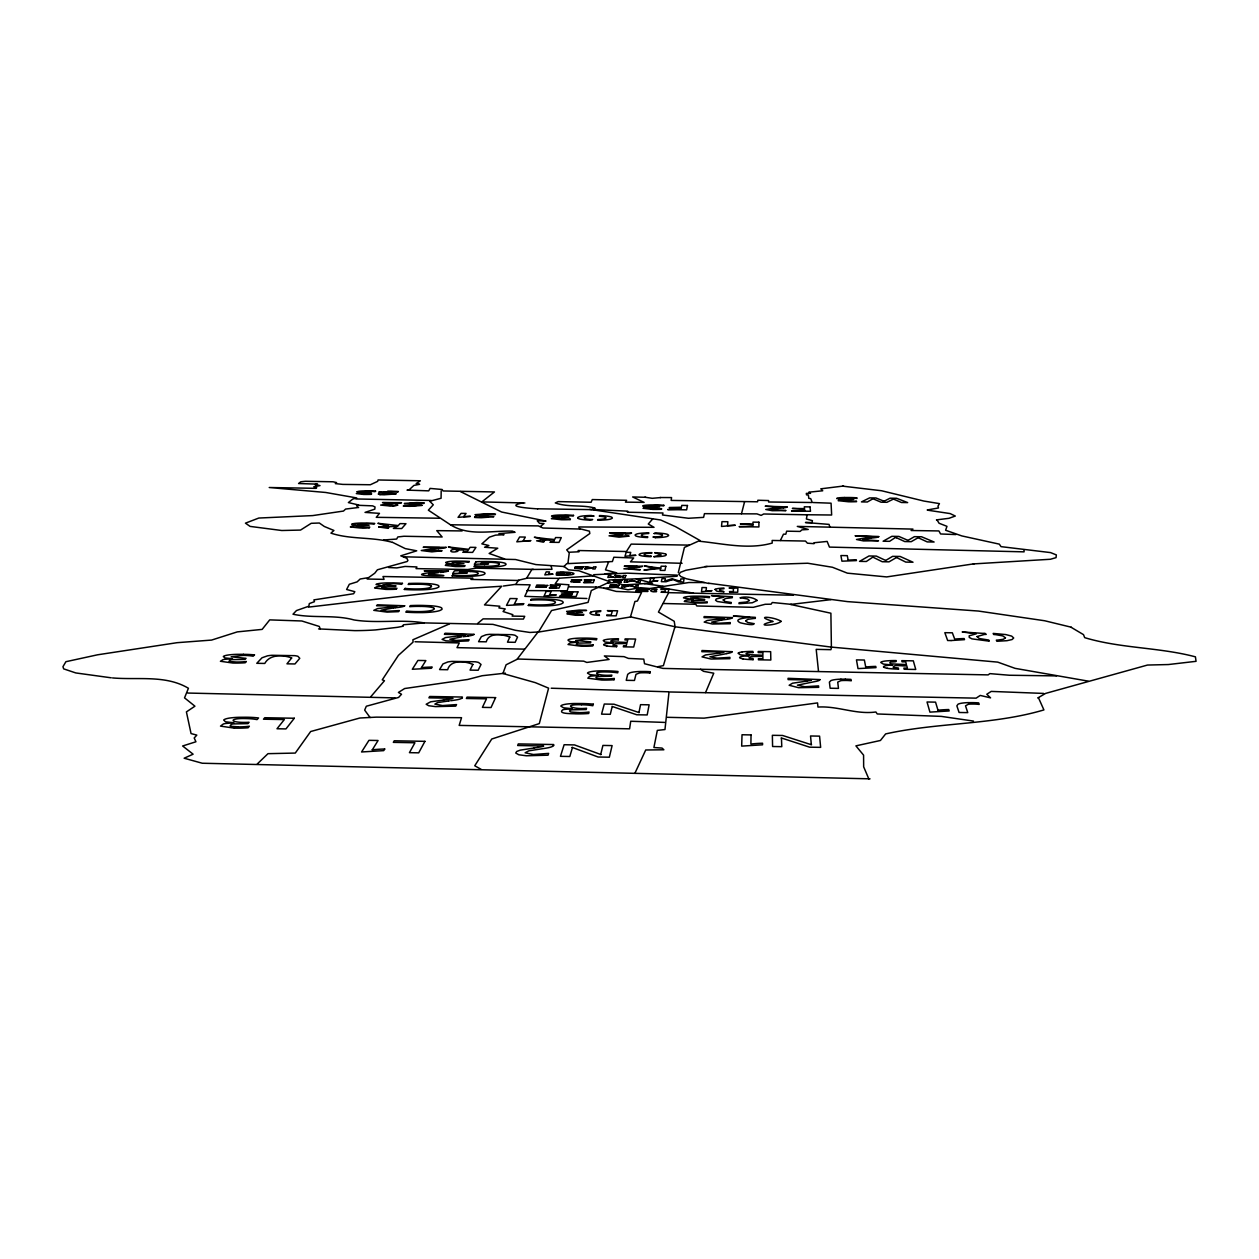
<?xml version="1.0" encoding="UTF-8"?>
<svg xmlns="http://www.w3.org/2000/svg" width="1259" height="1259" viewBox="0 0 1259 1259"><rect width="100%" height="100%" fill="white"/><g stroke="black" fill="none" stroke-linecap="round" stroke-linejoin="round"><path stroke-width="1.5" d="M441.185 490.868L441.075 498.265L429.681 501.239L433.285 504.796L428.359 510.178L450.706 524.956M732.03 651.674L701.987 650.525L701.845 651.69L723.484 652.052M732.25 617.602L704.127 616.58L704.017 617.602L724.255 617.933M709.462 596.687L709.352 597.679A14.998 2.329 0.8 0 0 700.004 597.002L690.483 597.978L704.694 599.347L704.599 600.197L693.331 600.354A5.461 0.85 0.8 0 0 692.009 600.606C690.325 602.652 697.659 601.912 699.013 602.195A12.936 2.014 0.8 0 0 707.243 601.818L707.196 602.809A21.277 3.305 0.8 0 1 696.715 602.998L684.298 601.472L685.573 600.37A9.238 1.432 0.8 0 1 687.146 600.071L693.127 599.646L683.48 597.883A14.227 2.203 0.8 0 1 683.574 597.679L683.668 597.569A11.315 1.747 0.8 0 1 686.958 596.656L687.477 596.593A14.919 2.313 0.8 0 1 693.788 596.184L699.422 596.168A20.506 3.179 0.8 0 1 709.572 596.656M567.935 563.34L569.241 552.969L566.723 549.853L589.81 533.548L589.432 531.188L581.202 529.079L542.959 528.009L538.38 525.9L450.502 524.783C468.867 536.539 491.939 530.48 512.397 531.125L515.088 532.305L498.91 533.611L504.056 534.697L495.542 535.122L489.405 537.152L481.867 543.857L488.87 545.509L484.573 547.256L497.761 548.232L489.153 553.472L504.623 558.917M604.021 644.671L604.005 644.781A9.285 1.574 0.5 0 0 606.744 645.914M656.883 589.716L656.962 589.165A10.576 1.605 0.7 0 0 654.161 589.385A10.355 1.574 0.7 0 0 650.683 590.44A15.958 2.439 0.7 0 0 650.667 590.801L651.627 591.4A7.837 1.196 0.6 0 0 653.846 591.84L656.616 591.525A5.776 0.881 0.7 0 1 654.759 591.069L654.428 590.801M635.543 586.946L635.984 585.278L638.297 585.325L637.715 587.575L630.46 585.844M637.872 581.973L638.297 580.368L640.595 580.415L640.013 582.618L632.836 580.918M649.833 673.077L650.116 671.708M649.298 589.165L636.078 588.708L645.505 589.306L635.889 590.912M678.302 572.593L684.408 547.429L699.941 540.457L675.705 526.766L660.707 519.998L589.668 509.344M616.595 646.717L616.879 645.584L614.109 645.316A4.721 0.803 0.5 0 1 612.834 644.986L615.415 643.648L626.809 643.554L626.242 645.804L623.567 645.757L623.315 646.843L633.702 647.016L635.622 639.053L625.156 638.88L624.92 639.918L627.737 639.965L627.092 642.483L613.133 641.854A5.728 0.96 0.5 0 1 611.905 641.539L611.402 641.13M618.279 639.855L618.531 638.769A18.397 3.116 0.5 0 0 607.656 639.273L606.649 639.446A11.772 1.983 0.5 0 0 603.234 640.548L604.965 642.027L613.306 642.924A12.008 2.046 0.5 0 0 603.612 644.671M654.743 552.701L661.18 554.889L653.767 556.73A13.062 1.841 0.6 0 0 665.476 555.597L666.09 555.077A22.442 3.163 0.6 0 0 666.2 554.731L665.948 554.322M651.076 556.132L650.934 556.683A12.873 1.81 0.6 0 1 639.336 555.046M663.792 505.3L663.635 505.945A12.118 1.511 0.6 0 0 656.112 505.488L648.354 506.071L659.732 507.031L648.794 508.211L654.916 508.872A10.45 1.306 0.6 0 0 661.604 508.636L661.494 509.281A17.185 2.156 0.6 0 1 653.012 509.391M741.504 513.735L744.573 501.774M653.185 536.995L655.357 537.656M654.082 533.548L655.797 532.935A15.265 2.046 0.6 0 1 664.516 533.674A16.21 2.172 0.6 0 1 667.915 534.587L668.608 535.311A27.871 3.746 0.6 0 1 668.466 535.72L667.223 536.428A15.738 2.125 0.6 0 1 655.372 537.672M831.491 647.472L830.909 649.675L816.194 649.361L818.507 671.362M613.999 679.718L614.345 678.412A15.014 2.707 0.5 0 1 604.619 678.963L597.883 678.475A5.744 1.039 0.5 0 1 596.593 678.16L595.916 677.421L596.829 676.791A6.342 1.149 0.5 0 1 598.418 676.461L611.559 676.225L611.874 675.092C598.23 676.398 588.142 671.456 606.948 671.944A17.406 3.132 0.5 0 1 617.681 672.841L618.012 671.488A23.795 4.281 0.5 0 0 606.46 670.874L599.898 670.858A17.311 3.1 0.5 0 0 592.454 671.409L591.887 671.503A13.125 2.361 0.5 0 0 587.827 672.731A16.509 2.959 0.5 0 0 587.528 673.172L590.156 674.667L598.355 675.485L591.289 676.083A10.733 1.936 0.5 0 0 589.401 676.492L587.843 678.192L601.739 680.033A24.692 4.454 0.5 0 0 614.062 679.75M642.373 566.22L624.228 566.204L637.196 566.408M593.257 704.222L592.832 705.732A18.46 3.525 0.4 0 0 581.501 704.741M630.523 616.737L634.929 601.487L637.416 601.047L641.571 592.485L616.249 591.431L603.769 588.173L615.981 587.323L627.958 589.794L640.469 587.717L649.88 588.504L688.878 582.524L704.426 582.539M626.809 581.627L627.218 580.194L624.81 580.163L624.149 582.366L631.829 581.013M624.354 586.568L624.779 585.105L622.339 585.057L621.663 587.323L629.437 585.939M674.887 627.013L663.399 665.633L657.812 666.719M619.412 585.199L609.938 585.183L616.705 585.293M569.918 573.742L563.749 572.53A7.995 1.18 0.4 0 0 560.05 572.577L563.985 573.364L556.226 573.663L556.871 572.247A15.25 2.25 0.4 0 1 564.63 572.121A10.151 1.495 0.4 0 1 573.931 573.6A11.174 1.637 0.4 0 1 561.939 575.253A15.438 2.266 0.4 0 1 556.226 574.97L556.478 574.45A10.355 1.527 0.4 0 0 561.986 574.749A7.68 1.133 0.4 0 0 569.997 573.742M631.404 532.966L609.576 532.919L625.172 533.155M593.052 644.828L592.69 645.977A23.229 3.934 0.4 0 1 581.154 646.229L568.045 644.514L569.65 643.113A10.088 1.715 0.4 0 1 571.46 642.751C587.119 641.13 570.311 643.617 568.014 640.17A15.533 2.612 0.4 0 1 568.187 639.918L568.313 639.792A12.354 2.077 0.4 0 1 572.153 638.691L572.735 638.612A16.273 2.754 0.4 0 1 579.738 638.124L585.907 638.108A22.379 3.793 0.4 0 1 596.892 638.659L596.388 639.887A16.367 2.77 0.4 0 0 586.332 639.1L575.646 640.438L590.849 641.885L590.518 642.893L578.149 643.097A5.965 1.007 0.4 0 0 576.638 643.38L576.37 644.577A5.398 0.913 0.4 0 0 577.582 644.876L583.877 645.285A14.132 2.392 0.4 0 0 593.005 644.813M553.409 745.438L553.708 744.541L518.283 743.912L517.654 745.517L543.133 745.973M586.426 610.473L572.231 611.37L582.398 612.504L572.2 613.888L577.676 614.66A9.521 1.527 0.4 0 0 583.814 614.361L583.594 615.1A15.832 2.534 0.4 0 1 575.316 615.242L566.959 613.904A10.591 1.7 0.4 0 1 567.164 613.668L567.809 613.369A6.877 1.102 0.4 0 1 569.823 612.976L573.805 612.724A7.916 1.259 0.4 0 1 566.613 611.402M608.648 561.782L605.485 569.871L616.737 572.876L604.855 573.836M705.544 692.592L713.759 673.203L703.529 671.33L700.586 669.284L662.895 668.403L644.529 663.729L643.758 659.134L628.43 658.41L624.008 656.647L604.351 655.939L609.088 659.48L586.82 662.439L583.672 661.148L517.717 659.008L506.102 664.783L502.923 673.518L535.343 682.646L548.594 688.154L539.308 723.595L491.75 739.017L474.753 765.771L481.206 769.375M547.807 585.404L536.413 585.388L544.533 585.514M635.103 772.853L645.725 749.986L663.855 749.782L662.061 748.082L653.909 747.516L657.324 730.393L664.972 729.543L669.017 691.962L976.134 698.147L980.257 695.424L990.565 697.864L986.788 694.244L991.226 691.411L1043.617 693.426M573.49 515.387L573.16 516.064A12.464 1.605 0.4 0 0 565.527 515.592L557.391 516.206L568.879 517.213L557.312 518.456L563.481 519.164A10.749 1.385 0.4 0 0 570.421 518.913L570.154 519.589M528.339 605.469L528.859 604.367A19.263 3.006 0.3 0 0 540.127 604.949L541.779 604.934A14.888 2.329 0.3 0 0 554.149 603.502L555.188 602.856A25.086 3.919 0.3 0 0 555.424 602.432L555.14 601.771A14.006 2.188 0.3 0 0 545.588 599.976L541.685 599.866A19.735 3.085 0.3 0 0 530.842 600.134M530.889 600.15L531.377 599.142A28.076 4.406 0.3 0 1 543.699 598.985L551.174 599.253A18.712 2.927 0.3 0 1 558.445 600.118A19.814 3.1 0.3 0 1 562.537 601.409L563.198 602.258A31.916 4.989 0.3 0 1 562.867 603.03L561.357 603.911A21.167 3.305 0.3 0 1 555.581 605.17A22.867 3.572 0.3 0 1 553.803 605.374A21.45 3.352 0.3 0 1 544.675 605.909L538.773 605.909A28.501 4.454 0.3 0 1 528.276 605.485M613.448 580.478L622.497 580.069L615.871 580.556L620.687 580.966L616.186 581.705L621.332 582.099L613.574 581.689M675.217 627.501L674.21 621.285L658.441 612.063L668.686 592.674L793.438 595.224M780.375 540.489L783.46 534.209L785.821 534.162L786.655 531.172L800.094 531.424L801.936 529.85L808.247 529.457L797.293 526.404L912.932 529.095L911.123 530.511L938.915 530.936L940.567 533.973L955.927 534.571M462.037 697.816L462.431 697.045L429.681 696.479L428.894 697.848L452.453 698.257M428.516 574.214L438.447 572.625M613.542 581.579L616.69 581.06L613.495 580.604M567.006 611.402L579.109 610.096A15.549 2.487 0.4 0 1 586.521 610.442M473.888 634.331L445.057 633.246L444.396 634.331L465.358 634.678M574.938 567.179L583.783 566.818L577.283 567.258L581.941 567.652L577.503 568.344L582.476 568.722L575.001 568.344M493.654 516.788L481.52 517.701A26.848 3.431 0.2 0 1 476.925 517.591L474.564 517.449L475.036 516.804M384.719 748.995L383.743 750.632L361.585 751.969L368.95 740.339L378.078 740.497L372.286 749.845M538.506 631.955L551.568 610.521L588.079 602.384L591.305 590.55L610.017 581.784L578.872 570.768L568.501 569.823L564.095 566.503L535.909 564.583L515.498 559.515L403.84 556.808M421.466 667.663L425.872 660.582L417.925 660.44L412.322 669.253L431.459 668.261L432.199 667.034A32.01 5.728 -0.1 0 0 421.403 667.632M481.678 562.395L480.891 563.639L488.602 563.764L474.344 564.284L475.981 561.782M475.225 514.632L487.548 513.719A13.062 1.668 0.2 0 1 488.162 513.735L493.213 513.908A10.103 1.29 0.2 0 1 495.527 514.05L495.039 514.726A11.913 1.527 0.2 0 0 487.375 514.27L480.686 514.679M574.938 568.218L578.038 567.73L575.001 567.337M469.229 561.514L468.694 562.317A12.983 1.873 0.1 0 0 460.857 561.766L452.17 562.537L463.926 563.654L451.509 565.102L457.741 565.921A11.205 1.605 0.1 0 0 465.059 565.621L464.587 566.408A18.413 2.644 0.1 0 1 455.412 566.55L445.34 565.385L446.489 564.536A8.058 1.165 0.1 0 1 448.361 564.205L453.744 563.875A9.301 1.338 0.1 0 1 445.655 562.458M460.243 571.523L459.378 572.814L467.246 572.939L452.658 573.506L454.452 570.878A28.39 4.186 0.1 0 1 467.892 570.642L473.652 570.831A17.374 2.549 0.1 0 1 484.589 572.688L485.045 573.412A26.832 3.934 0.1 0 1 484.825 573.868L483.912 574.466A18.759 2.754 0.1 0 1 478.672 575.662A19.467 2.864 0.1 0 1 468.033 576.37L462.73 576.354A28.737 4.218 0.1 0 1 452.091 575.93M452.154 575.914L452.799 574.97M448.251 570.846L424.22 570.815L441.295 571.082M457.82 551.3C449.117 553.897 447.323 548.373 458.937 549.443A9.568 1.322 0.1 0 1 457.253 549.207L456.246 549.05A16.509 2.282 0.1 0 1 455.034 548.798L448.377 546.973L468.741 549.333L470.126 547.303L475.965 547.397L472.613 552.402L462.824 552.26L467.168 551.647L468.285 549.994L463.375 549.915M402.424 626.274L403.509 624.763L424.11 622.906L492.914 624.37L515.34 630.287L529.913 632.459L539.639 631.876L630.838 616.941L675.453 626.84L831.239 647.095L997.726 662.124L1015.1 668.356L1088.059 681.103M410.528 605.626L409.773 606.665A20.097 3.179 -0.1 0 1 420.836 606.397M404.501 605.784L377.338 604.792L376.567 605.752L396.38 606.083M445.969 547.319L423.181 547.272L439.375 547.539M404.359 589.432L405.146 588.409M408.876 583.499L408.168 584.444A19.184 2.896 -0.1 0 1 418.728 584.207L422.457 584.318M517.307 658.929L537.798 632.348M402.392 583.373L401.652 584.333A14.73 2.219 -0.1 0 0 392.871 583.672L382.83 584.868L396.003 585.923L395.373 586.71L384.168 586.867A5.366 0.818 -0.1 0 0 382.72 587.103L381.745 587.874L388.606 588.63A12.7 1.92 -0.1 0 0 396.963 588.268L396.286 589.196M422.033 505.457L410.056 506.307A26.171 3.242 0.1 0 1 405.587 506.197L403.305 506.071L403.871 505.457A10.67 1.322 0.1 0 0 410.182 505.788L416.65 505.441M404.454 503.411L416.619 502.546A12.732 1.589 0.1 0 1 417.233 502.546L422.127 502.719A9.852 1.228 0.1 0 1 424.346 502.86L423.764 503.506A11.614 1.448 0.1 0 0 416.367 503.049L409.836 503.395M652.634 518.991L648.275 524.012L654.035 527.316L578.778 526.97L580.163 529.158M370.917 696.589L384.467 680.726L382.264 679.844L398.411 655.372L413.062 642.106L412.905 639.761L449.432 623.913M395.955 493.953L384.263 494.756A25.432 3.069 0 0 1 379.935 494.645M378.99 492.017L390.62 491.671A11.284 1.369 0 0 1 397.75 492.112L398.348 491.514A9.568 1.149 0 0 0 396.207 491.388L391.47 491.215A12.37 1.495 0 0 0 390.872 491.215L387.709 491.183M401.353 502.656L382.484 502.609L395.877 502.797M254.397 654.948L253.185 656.222A17.138 2.959 -0.7 0 0 243.223 655.357M563.812 566.707L566.739 563.67L612.393 561.545L613.841 557.233L633.67 557.989L630.476 561.829L682.079 563.308M369.107 527.836L369.784 527.128A11.079 1.448 -0.1 0 1 362.435 527.411L356.454 526.655L369.029 525.349L357.603 524.531L366.4 523.65A12.842 1.684 -0.1 0 1 374.049 524.137L374.726 523.429A17.547 2.298 -0.1 0 0 366.4 523.067L361.553 523.036A12.779 1.668 -0.1 0 0 355.872 523.319L355.416 523.366A9.694 1.275 -0.1 0 0 352.032 524.027A12.181 1.589 -0.1 0 0 351.67 524.263L358.925 525.538M375.544 491.167L375.009 491.687A10.119 1.212 0 0 0 368.981 491.325L362.025 491.891L371.059 492.552L361.16 493.497L365.881 494.032A8.719 1.054 0 0 0 371.625 493.843L371.137 494.346A14.51 1.747 0 0 1 363.489 494.425L356.297 493.575L363.096 492.694A7.255 0.866 0 0 1 357.005 491.75M257.292 763.945L267.994 753.669L295.283 753.071L310.658 731.526L359.854 718.008L376.284 717.142L461.549 717.693L459.173 725.404L629.594 728.819L630.728 721.25L664.61 722.414M427.336 550.246L436.322 548.955M715.143 589.417L716.528 591.038A10.009 1.527 0.8 0 0 719.141 591.525L724.098 591.95L723.028 591.179A6.972 1.054 0.8 0 1 721.029 590.833L719.723 590.156A16.682 2.534 0.9 0 1 719.692 589.841L719.975 589.511A8.907 1.353 0.8 0 1 722.383 588.85A8.215 1.243 0.8 0 1 723.972 588.693L723.956 588.047A13.361 2.03 0.8 0 0 714.97 589.401M862.683 539.308L870.819 538.128M477.617 623.488L483.11 618.877L523.414 619.066L524.735 616.312L512.13 616.107L512.854 614.675L503.065 611.528L505.237 608.931L498.91 607.924L499.823 606.224L484.495 604.902L501.712 586.238L469.985 588.252L308.486 607.121M384.152 492.064L388.244 491.655M540.426 526.467L544.014 523.539L539.466 523.335L537.231 520.754L546.013 521.069L501.601 512.02L460.369 491.529M614.848 535.594L622.843 534.477M662.014 535.846L662.328 535.594A22.095 2.974 0.6 0 0 662.423 535.201L662.25 534.933M536.035 586.867L541.7 585.97M771.562 509.297L779.227 508.29M594.815 508.353L593.052 509.502L627.753 511.154L627.391 512.208L662.974 512.995L662.47 514.994L688.453 518.267L703.592 517.37L704.458 513.656L756.942 513.877L761.128 515.387L763.694 513.987L807.176 514.805L806.374 519.007L812.433 520.659L812.024 522.516L805.461 522.501L829.051 524.389L829.838 527.002M488.036 516.835L481.552 517.166A10.938 1.401 0.2 0 1 474.942 516.819M628.76 568.549L635.024 567.604M590.754 612.252L590.109 612.787A23.874 3.808 0.5 0 0 590.046 613.385L591.525 614.329A11.693 1.873 0.5 0 0 594.201 614.927L599.441 615.431L599.158 614.549A8.199 1.306 0.5 0 1 596.766 614.062L595.712 613.401A19.593 3.132 0.5 0 1 595.743 612.897L596.514 612.315A9.946 1.589 0.5 0 1 599.221 611.685A9.568 1.527 0.5 0 1 600.622 611.528L600.858 610.725A15.517 2.487 0.5 0 0 590.597 612.252M385.742 504.765L393.516 503.836M390.699 493.953L384.404 494.283A10.355 1.259 0 0 1 378.219 493.969L379.935 494.645M609.938 586.348L616.501 585.404M605.107 518.614L605.894 518.094A23.118 2.974 0.5 0 0 605.972 517.811L605.736 517.449M639.478 590.896L646.89 589.904A7.727 1.18 0.6 0 0 649.203 589.354M1037.762 697.974L1045.6 693.41L1147.5 665.051L1168.352 664.547L1196.05 661.321L1195.42 656.836C1159.161 647.22 1120.872 648.527 1084.691 637.652L1083.511 634.646L1071.11 627.297M429.933 587.607L431.113 586.993A24.393 3.683 -0.1 0 0 431.444 586.6L431.428 586.096M539.151 586.836L545.603 586.017M624.59 586.788L629.5 585.183L635.181 586.946M627.029 581.847L631.892 580.273L637.51 582.004M544.266 585.655L541.984 585.939M612.598 586.332L617.665 585.703A5.477 0.818 0.5 0 0 619.129 585.404M569.572 552.229L579.03 551.772L578.149 550.529L626.4 551.521L631.152 544.108L689.145 545.116M403.085 626.195L402.675 626.274A67.01 10.812 -0.3 0 1 397.498 627.312L375.654 629.909A52.579 8.53 -0.3 0 1 354.818 630.633L318.558 628.902M927.175 509.989L938.506 507.959L937.955 506.197L939.45 503.616L923.87 501.051L881.536 490.742L842.775 486.163M660.582 497.573L652.256 498.312L644.876 497.211M523.036 502.892C501.979 506.748 533.58 508.526 537.656 508.888M622.67 576.701L614.486 577.519L620.608 576.559L614.738 575.347L622.796 576.48M726.852 653.578L709.919 656.805L716.938 658.158L729.921 657.371L729.858 658.677L711.036 659.024L702.034 656.883L705.512 654.948L719.77 653.028M592.674 568.061L584.585 568.848L590.66 567.935L584.979 566.755L592.784 567.84M538.333 747.342L520.187 750.159L516.662 751.497L515.749 753.024L518.818 754.771L526.356 755.778L548.027 755.195L548.641 753.386L533.391 754.519L525.129 752.788L528.78 750.836L546.5 748.082A20.632 4.186 0.2 0 0 553.755 745.454M722.052 619.947L727.403 619.271M820.081 679.592A18.381 3.305 1.2 0 1 814.557 681.654L797.419 685.164L804.831 686.753L818.555 685.887L818.696 687.335L798.631 687.697L789.157 685.274L792.509 683.212L807.129 681.072M463.076 636.724L467.923 636.11M974.151 563.796L886.666 576.921L847.401 573.16L832.419 567.258L807.727 563.229L704.93 566.534M742.338 651.942L741.252 652.099A12.039 2.077 1 0 0 738.057 653.248L740.229 654.806L748.963 655.734M503.38 586.033L515.828 584.333L518.378 580.257L526.592 578.306L531.865 569.461L551.993 569.304L551.174 566.298M707.149 566.471L685.872 570.264L680.552 572.263L678.821 574.356L680.757 576.528L686.407 578.778L709.037 583.531M450.816 700.712L455.286 700.067A19.121 3.572 -0.1 0 0 462.368 697.816M635.952 567.526L639.068 567.179M533.627 748.003L534.54 747.877M720.778 618.783L718.134 619.082M449.573 700.87L448.566 700.995M843.514 486.021L820.821 488.822L822.709 490.774L808.797 492.19L810.528 493.355L806.327 493.386L806.515 494.85L808.388 495.07L808.797 498.328L810.702 498.643L812.291 502.514L768.619 501.995L768.588 500.563L757.855 500.248L757.572 501.79L671.157 500.421L671.566 497.573L660.062 497.525M440.257 572.452L443.325 572.105M357.619 507.597L345.611 509.061L343.487 511.06L312.688 515.592L258.803 518.047L245.458 523.162L250.1 526.404L281.764 530.511L300.539 530.07L311.241 523.303L319.345 523.02L324.334 526.482L333.934 530.48L330.928 533.139C350.569 539.655 372.176 536.743 392.289 542.33M458.071 635.952L461.266 635.59M448.062 701.058L437.597 702.585L434.874 704.111L442.523 705.559L456.561 704.584L455.742 706.142L435.598 706.614L428.768 705.748L426.156 704.253L430.641 701.814L447.826 699.422A12.338 2.298 -0.1 0 0 452.941 698.336M830.909 599.662L790.51 604.446L830.893 613.212L831.381 646.748M444.222 699.878L443.373 699.973M780.155 508.211L783.46 507.881M393.107 608.003L381.115 610.19L387.442 611.229L399.323 610.568L398.521 611.654L387.08 612.11L373.766 610.347L377.543 608.601L392.383 606.901M395.436 607.751L398.631 607.373A16.131 2.534 -0.2 0 0 404.784 605.784M505.378 673.156L482.15 675.721L467.781 679.467L404.658 688.531L398.411 692.45L401.527 694.26L398.599 697.423L366.322 706.236L364.669 710.123L370.099 717.52M867.152 537.53L869.465 537.31M721.659 619.995L711.603 622.151L718.543 623.284L730.283 622.591L730.22 623.74L712.311 623.992L704.19 622.088L707.117 620.53L717.898 619.113M395.027 607.798L393.532 607.955M461.518 636.897L449.841 639.257L456.482 640.438L469.135 639.682L468.442 640.91L455.947 641.429L445.954 640.831L442.098 639.399L445.481 637.589L457.835 635.968M936.444 519.888L948.924 518.315L955.298 516.048L950.136 513.578L927.804 510.21M620.262 533.895L622.355 533.69M625.204 534.257L627.407 534.021A12.621 1.684 0.5 0 0 631.577 533.029M870.976 538.112L875.084 537.656A13.66 1.826 1.2 0 0 878.829 536.696M438.557 548.751L441.295 548.452A13.157 1.826 0.1 0 0 446.205 547.335M438.384 548.767L437.361 548.861M633.135 567.069L634.866 566.896A6.767 0.976 0.6 0 0 637.243 566.503M632.836 567.101L623.882 568.832L640.359 569.729L628.745 568.942M434.449 548.279L436.181 548.106A8.483 1.18 0 0 0 439.596 547.602M866.979 537.546L856.498 539.497L863.469 540.914L878.53 540.772L862.683 539.639M392.336 503.301L393.17 503.238M434.276 548.294L421.261 550.529L431.868 551.851L442.098 550.75L427.352 550.592M620.073 533.91L609.041 535.83L619.066 537.152L629.122 536.145L614.848 535.941M394.807 503.726L397.388 503.49A10.906 1.353 0 0 0 401.511 502.687M775.922 507.786L765.755 509.486L772.208 510.698L786.025 510.572L771.594 509.659M776.095 507.77L778.298 507.566A8.184 1.023 0.9 0 0 781.021 507.172L765.204 506.212L787.08 506.889M608.144 583.106L616.359 582.445L623.205 585.01L645.348 583.531M392.037 503.332L380.659 505.095L390.054 505.992L397.844 505.189L392.981 505.976M383.633 539.985L396.679 539.057L397.813 536.948L403.966 536.255L442.145 536.979L436.779 530.637L462.132 530.936M593.697 574.702L627.092 573.144L677.342 575.143M559.547 578.211L592.879 575.898M677.137 576.244L636.33 578.872L652.666 583.2L644.199 583.578L663.068 586.222M973.286 563.922L1050.431 559.264L1056.065 557.627L1056.332 554.904L1050.541 552.591L1001.031 546.642L999.316 544.14L961.845 535.925L945.619 530.259L946.973 526.341L939.057 523.24L936.964 519.794M608.789 580.006L638.266 578.731M559.169 517.402L554.086 517.685A7.68 0.991 0.4 0 0 552.701 517.89L551.395 518.645L561.372 519.731A17.689 2.282 0.4 0 0 570.185 519.605M358.909 525.538L353.543 525.837A7.9 1.039 -0.1 0 0 352.001 526.057L350.332 526.954L359.995 527.977A18.208 2.392 -0.1 0 0 369.155 527.851M968.155 702.648L972.64 702.632A18.806 3.509 1.8 0 1 978.636 702.884L979.187 704.426A9.505 1.778 1.8 0 0 973.6 704.049L970.595 704.064A6.956 1.29 1.8 0 0 968.297 704.3L965.511 705.827L967.762 712.625L959.075 712.484L956.856 705.827L958.083 704.174A15.69 2.927 1.8 0 1 968.124 702.632M840.949 679.183L845.277 679.168M392.367 505.52L385.773 505.127M844.411 497.51L848.849 497.51A16.194 1.967 1.1 0 1 856.954 497.824L857.033 498.47A11.835 1.432 1.1 0 0 849.51 498.029L842.271 498.627L853.775 499.508L843.703 500.547L850.014 501.271A10.214 1.243 1.1 0 0 856.388 501.051M526.907 590.581L567.195 590.817L568.926 584.774L555.172 583.798L559.106 578.369L526.718 578.07M569.21 586.867L596.074 587.056M806.201 514.742L831.648 515.01L831.066 503.191L813.204 502.53M415.014 641.76L459.283 642.94L457.001 647.645L524.358 649.14M484.526 566.267L486.698 566.282A13.188 1.904 0.2 0 0 498.816 564.866L499.241 564.551A22.788 3.273 0.1 0 0 499.398 564.221L498.989 563.607M1056.521 675.894L1009.435 675.249L989.873 673.628L988.142 674.887L700.586 669.284M893.402 498.942L893.512 498.942A18.224 2.203 1.2 0 0 894.126 499.351L901.428 502.498L907.66 502.593L896.581 498.281L890.066 498.186L884.542 501.003A16.351 1.999 1.2 0 0 884.18 501.271M884.007 501.397L884.101 501.397A16.572 2.03 1.1 0 0 883.393 500.972L875.996 497.982L869.623 497.887L861.455 501.9L867.325 501.995L872.503 499.02A19.892 2.408 1.1 0 0 872.865 498.753L873.038 498.643A20.113 2.439 1.2 0 0 873.62 499.02L881.064 502.199L886.918 502.294L892.867 499.335A20.097 2.439 1.1 0 0 893.339 499.036M439.328 518.236L376.268 517.323L379.463 513.357L365.031 512.397L374.789 509.155L375.04 506.968L372.633 505.85L358.705 505.315M872.141 536.712L855.081 535.752L878.703 536.507M895.558 537.247L895.668 537.247A22.174 2.959 1.3 0 0 896.345 537.703M549.538 540.048L554.322 540.111L553.551 541.685L549.947 542.267L558.996 542.409L561.294 537.64L555.597 537.546L554.637 539.481L546.327 538.758M243.459 654.302L236.991 654.334A17.044 2.943 -0.7 0 0 229.311 654.853L228.697 654.932A12.936 2.219 -0.7 0 0 223.897 656.112L223.693 656.238A16.257 2.801 -0.7 0 0 223.331 656.521L224.952 657.938L232.49 658.725L225.156 659.275A10.576 1.826 -0.8 0 0 223.032 659.669L220.419 661.274L232.884 663.037A24.33 4.202 -0.7 0 0 245.19 662.769L246.323 661.51A14.793 2.565 -0.7 0 1 236.409 662.014L230.098 661.557A5.65 0.976 -0.8 0 1 229.044 661.243L230.145 659.968A6.248 1.086 -0.8 0 1 231.924 659.637L245.001 659.417L246.04 658.347L231.137 656.805L243.207 655.372M581.501 704.741C561.892 704.096 571.806 709.777 586.568 708.266L586.19 709.541L572.231 709.824A6.736 1.29 0.4 0 0 570.532 710.202L569.524 710.91L570.217 711.728A6.09 1.165 0.4 0 0 571.57 712.09L578.684 712.594M652.996 509.407L643.05 508.321L644.199 507.66A7.46 0.944 0.6 0 1 645.489 507.471L650.352 507.204L642.672 506.039A11.504 1.432 0.6 0 1 642.767 505.898L642.861 505.835A9.143 1.149 0.6 0 1 645.584 505.237L646.009 505.205A12.055 1.511 0.6 0 1 651.139 504.938L655.703 504.938A16.556 2.077 0.6 0 1 663.886 505.268M537.703 508.793L591.699 509.643L594.893 508.022C581.878 504.591 568.092 507.487 555.298 502.939L558.193 501.601L591.101 502.262L592.297 499.571L626.636 500.295L625.424 502.136L644.104 502.388L632.632 496.959L645.662 497.289M872.833 556.997L872.943 556.997A23.229 3.242 1.3 0 0 873.62 557.501L882.229 561.734L889.011 561.844L895.873 557.879A23.229 3.242 1.2 0 0 896.455 557.422M896.471 557.344L896.613 557.359A21.057 2.943 1.3 0 0 897.305 557.894L905.788 562.096L913.011 562.222L900.138 556.462L892.615 556.352L886.257 560.129A18.916 2.66 1.3 0 0 885.754 560.648L885.644 560.648A19.168 2.707 1.2 0 0 884.92 560.098L876.358 556.1L869.009 555.974L859.535 561.372L866.334 561.483L872.33 557.485A22.977 3.21 1.1 0 0 872.802 557.092M660.692 568.234L660.582 568.391A6.799 0.991 0.6 0 1 659.858 568.533L643.916 570.107L655.813 568.281L644.152 565.921L660.251 568.155M680.442 581.485L680.316 581.39A12.244 1.826 0.7 0 0 679.954 581.17M729.48 591.541L733.289 591.588L733.462 588.63L729.055 587.984L737.9 588.126L737.695 592.249L729.559 592.123M661.872 591.84L664.831 591.887L665.303 589.574L662.502 589.527A11.803 1.794 0.7 0 0 660.912 589.511L660.975 589.07A17.122 2.612 0.7 0 1 661.951 589.07L668.844 589.181L668.214 592.391L662.045 592.297M586.899 598.513L524.814 596.357L530.149 584.837L515.718 584.554M606.696 614.974L611.134 615.053L612.236 611.418L607.357 610.631L617.602 610.788L616.123 615.856L606.869 615.698M810.875 680.017L788.103 679.592L788.04 678.318L819.766 679.577M112.523 677.924C137.971 680.143 165.527 674.682 188.425 688.264L184.538 697.864L194.925 706.189L186.411 711.902L191.053 733.572L196.829 735.114L194.201 737.979L195.932 741.771L182.634 745.989L193.115 754.188L184.16 758.217L202.243 763.237L870.016 778.833M661.715 591.84L660.991 592.281M572.137 747.421L572.294 747.421A18.287 3.714 0.4 0 0 572.876 747.657L598.104 757.005L609.34 757.21L612.11 745.596L602.919 745.422L600.858 753.795A38.116 7.837 0.6 0 0 600.873 754.503M355.872 498.957L431.286 500.468M367.14 579.03L384.058 579.36L382.988 576.512L472.849 578.18L470.913 579.439L519.007 580.493M420.852 606.382L424.739 606.508A14.258 2.25 -0.1 0 1 434.025 608.333M533.391 569.383L476.201 568.155L467.876 569.54L416.021 568.612L416.934 566.943L405.083 566.44L396.821 567.919L388.59 567.526M234.394 728.158L220.514 726.113L223.362 723.972A11.819 2.298 -0.9 0 1 225.739 723.484L233.938 722.776L225.503 721.8L223.693 720.022A18.177 3.494 -0.9 0 1 224.102 719.692L224.354 719.519A14.447 2.786 -0.9 0 1 229.673 718.039L230.413 717.945A19.058 3.667 -0.9 0 1 238.958 717.284L246.182 717.237A26.203 5.067 -0.9 0 1 258.567 717.96L257.056 719.613A19.168 3.698 -0.9 0 0 245.914 718.559C227.91 717.945 228.902 723.296 249.077 722.288L247.929 723.626L233.308 723.925A6.987 1.353 -0.9 0 0 231.31 724.318L230.082 725.939A6.326 1.228 -0.9 0 0 231.278 726.317L238.344 726.852M663.399 603.502L695.818 604.273L696.778 605.972L753.26 607.326L765.189 604.289L771.122 604.194L772.271 602.494L791.691 604.399M187.764 693.048L394.948 697.895M667.396 717.315L704.049 718.149L817.547 702.915L817.957 707.054C837.88 705.795 855.632 714.734 875.886 711.996L877.24 713.963L941.291 716.387L973.49 721.077M524.893 502.986L481.835 501.9L494.457 491.954L443.011 490.963L442.145 489.483L430.106 488.413L428.705 490.853L407.003 490.113L409.112 489.845L413.881 485.423L419.64 484.322L416.162 483.566L420.364 480.781L378.078 479.978L377.669 481.347L370.351 484.746L342.826 484.4L335.335 483.598L336.546 482.575L333.021 481.788L305.37 481.284L300.791 481.788L298.588 483.519L317.567 484.148L314.892 484.605L320.006 485.612L313.806 486.777L316.749 487.642L315.915 488.335L269.221 487.516L325.719 492.474L356.706 497.934L352.74 499.083L348.397 502.577L358.595 504.969L356.502 505.63L358.61 507.629M559.169 517.386L551.521 516.174A11.835 1.527 0.4 0 1 551.662 516.033L551.772 515.954A9.411 1.212 0.4 0 1 554.731 515.324L555.172 515.277A12.401 1.589 0.4 0 1 560.523 515.01L565.228 515.01A17.044 2.188 0.4 0 1 573.6 515.356M551.222 688.217L668.23 691.789M470.41 571.507L467.829 571.429A14.903 2.188 0.1 0 0 460.212 571.507M595.727 587.087L603.895 588.126M482.244 515.922L488.083 516.568M481.867 515.875L475.272 514.837M699.799 541.291C723.752 543.731 748.507 549.821 772.208 543.07L772.145 540.457L805.477 541.055L807.428 543.196L814.038 543.668L813.928 542.771L827.147 541.433L829.445 547.098L1024.102 551.851L1023.96 550.498M708.738 583.232L847.449 601.613L978.432 611.056L1044.734 620.766L1071.425 627.25M544.329 541.354L543.589 542.11A14.227 1.936 0.4 0 1 542.912 542.078L536.617 540.835L545.116 539.576A9.317 1.259 0.4 0 1 543.447 539.371L542.424 539.198A16.084 2.172 0.4 0 1 541.197 538.962L534.367 537.231L546.154 538.71M111.233 677.814L75.776 672.936L63.69 668.875L62.95 666.703L65.909 661.699L97.557 654.806L177.063 642.688L211.606 640.076L237.274 631.892L262.14 629.39L269.709 619.884L301.814 620.986L319.282 626.447L320.274 628.981M658.252 587.182L693.441 593.131M612.582 586.788L618.374 586.741L609.923 586.804M424.11 622.906C401.18 619.098 377.275 623.63 354.015 619.947C334.438 614.455 313.003 618.515 292.985 614.219L296.463 610.568L308.833 606.208L309.305 603.58L314.451 601.676L313.9 599.882L353.622 593.729L354.833 591.683L346.603 589.495L349.325 584.27L357.115 581.878L360.168 579.014L368.572 577.629L374.773 573.191L377.432 569.776L407.113 561.514L407.916 560.507L406.893 558.304L400.771 555.833L416.729 550.812L405.272 548.609L392.54 542.346M539.167 587.292L546.28 587.261L535.956 587.261M390.683 493.717L379.069 492.269M416.635 505.221L404.485 503.616M480.765 514.852L493.654 516.583M384.263 492.238L395.971 493.717M642.373 536.066L641.35 535.358A26.219 3.525 0.7 0 1 641.382 534.965L642.704 534.209A9.663 1.29 0.6 0 1 648.684 533.517L648.889 532.84A15.533 2.093 0.6 0 0 636.881 533.942L635.433 534.634A28.674 3.856 0.7 0 0 635.134 535.169L635.748 535.893A15.454 2.077 0.6 0 0 647.582 537.577L647.803 536.853A9.38 1.259 0.6 0 1 642.436 536.051M679.954 581.17L671.897 578.762L665.319 580.95A10.812 1.621 0.7 0 0 664.925 581.123L665.381 578.652L662.014 578.605L661.353 581.674L666.011 581.752L672.888 579.439A13.157 1.951 0.7 0 0 673.203 579.612L678.632 581.957L683.527 582.036L684.046 578.951L680.836 578.904L680.458 581.343M409.852 503.616L422.033 505.205M639.43 591.321L647.992 591.368L635.811 591.289M896.361 537.703L904.749 541.559L911.217 541.669L917.559 538.049A22.158 2.959 1.2 0 0 918.079 537.672L918.252 537.577A20.097 2.675 1.3 0 0 918.944 538.081L927.222 541.905L934.115 542.015L921.572 536.775L914.396 536.664L908.51 540.095A18.051 2.424 1.3 0 0 908.054 540.583L907.959 540.583A18.303 2.455 1.2 0 0 907.235 540.064L898.879 536.428L891.86 536.318L883.11 541.228L889.594 541.323L895.102 537.687A21.938 2.927 1.2 0 0 895.511 537.357M644.514 555.109L644.246 554.794A20.49 2.88 0.7 0 1 644.262 554.448L644.97 553.929A8.152 1.149 0.6 0 1 651.784 553.189L651.942 552.654A12.889 1.81 0.6 0 0 640.233 553.677L639.367 554.29A23.087 3.258 0.7 0 0 639.242 554.637L639.462 555.046M428.532 574.434C478.31 576.653 386.23 576.89 437.927 571.728A8.955 1.306 0 0 0 441.516 571.161M746.556 653.862L747.154 654.287A5.854 1.007 1 0 0 748.507 654.633L762.891 655.278L762.875 652.65L758.217 652.571L758.186 651.47L770.665 651.674L770.823 660.015L758.437 659.81L758.406 658.677L762.907 658.756L762.891 656.395L751.308 656.49L748.995 657.89A4.816 0.834 1 0 0 750.317 658.237L753.071 658.52L753.087 659.7M434.056 608.333L434.182 609.01A25.558 4.045 -0.1 0 1 433.836 609.45L432.592 610.111A15.171 2.408 -0.1 0 1 419.656 611.606L417.957 611.606A19.609 3.1 -0.1 0 1 406.594 611.024L405.807 612.142A29.036 4.58 -0.1 0 0 416.351 612.582L422.347 612.598A21.844 3.462 -0.1 0 0 431.806 612.047A23.291 3.683 -0.1 0 0 433.647 611.827A21.545 3.415 -0.1 0 0 439.863 610.536L441.626 609.624A32.514 5.146 -0.1 0 0 442.098 609.026L441.689 607.955A20.175 3.195 -0.1 0 0 437.864 606.618A19.058 3.006 -0.1 0 0 430.672 605.736L423.166 605.437A28.595 4.532 -0.1 0 0 410.465 605.595M1038.47 697.769L1043.916 709.919C992.596 725.137 937.908 722.288 885.644 733.918L880.434 740.481L855.9 745.863L863.58 755.132L863.658 766.81L868.867 779.022M600.873 754.503L600.685 754.597A18.775 3.871 0.4 0 0 599.158 753.889L574.513 744.919L564.126 744.73L560.46 756.329L569.808 756.502L572.216 748.35A37.424 7.617 0.2 0 0 572.184 747.421M883.849 666.94L883.897 667.05A9.663 1.7 1.4 0 0 887.359 668.293M938.002 710.281L935.547 702.144L927.033 701.987L929.929 712.122L949.176 710.957L948.719 709.541A34.308 6.515 1.8 0 0 937.892 710.249M898.548 669.159L898.234 667.962L894.441 667.6A4.879 0.85 1.5 0 1 893.182 667.301C892.788 663.871 904.576 666.703 906.748 665.712L907.393 668.151L903.868 668.104L904.182 669.269L915.749 669.458L913.326 660.849L901.774 660.66L902.089 661.793L905.693 661.856L906.433 664.579L891.702 663.902A5.949 1.039 1.4 0 1 890.239 663.54C887.752 660.629 897.557 663.131 896.235 660.566A19.452 3.384 1.5 0 0 884.605 661.101L883.676 661.29A12.244 2.125 1.4 0 0 880.765 662.486L883.377 664.091L892.458 665.035A12.496 2.188 1.5 0 0 883.44 666.94M848.173 560.176L847.276 555.644L840.902 555.549L841.941 561.184L856.435 560.585L856.262 559.799A25.448 3.62 1.2 0 0 848.094 560.161M865.72 667.034L864.366 660.031L856.466 659.889L858.009 668.608L876.012 667.632L875.76 666.404A31.727 5.618 1.4 0 0 865.625 667.002M781.477 738.797L781.776 746.666L772.585 746.508L772.365 735.303L782.594 735.476L809.616 744.163A18.444 3.714 1.2 0 1 811.347 744.84L811.536 744.793A37.487 7.523 1.4 0 1 811.284 744.163L810.544 735.98L819.578 736.137L820.648 747.358L809.6 747.169L781.996 738.167A17.956 3.572 1.2 0 1 781.241 737.9A36.716 7.334 1 0 1 781.43 738.797M752.945 652.524L752.913 651.407A18.696 3.226 1 0 0 742.243 651.926M898.533 669.111A17.894 3.132 1.5 0 1 887.186 668.324M811.378 680.065A11.85 2.14 1.1 0 1 806.94 681.025M840.918 679.168A15.045 2.707 1.3 0 0 830.956 680.584L829.398 682.095L830.137 688.232L838.463 688.39L837.739 682.11L840.729 680.694A6.673 1.196 1.3 0 1 842.995 680.489L845.891 680.458A9.096 1.637 1.3 0 1 851.273 680.789L850.99 679.404A18.004 3.258 1.3 0 0 845.277 679.183M654.586 590.739A8.734 1.338 0.7 0 1 656.443 589.716M616.611 646.685A16.792 2.848 0.5 0 1 606.586 645.946M610.851 641.13A8.073 1.369 0.5 0 1 618.263 639.824M746.052 653.862A8.168 1.401 1 0 1 752.913 652.508M753.087 659.669A16.997 2.943 1 0 1 742.92 658.913M743.062 658.882A9.505 1.652 1 0 1 739.914 657.686M739.552 657.576A12.291 2.14 1 0 1 748.963 655.766M543.683 746.068A13.314 2.691 0.2 0 1 538.16 747.264M593.398 704.174A25.227 4.816 0.4 0 0 581.044 703.529L574.088 703.513A18.35 3.494 0.4 0 0 566.172 704.143L565.559 704.253A13.912 2.644 0.4 0 0 561.184 705.638L561.042 705.795A17.5 3.321 0.4 0 0 560.853 706.126L563.56 707.81L572.216 708.723L564.693 709.399A11.378 2.188 0.3 0 0 562.663 709.856C557.17 714.183 572.924 713.507 575.583 713.837A26.187 5.005 0.4 0 0 588.677 713.507L589.039 712.012A15.926 3.037 0.4 0 1 578.684 712.625M372.208 749.813A36.92 7.585 -0.4 0 1 384.719 749.011M238.329 726.884A16.54 3.195 -0.9 0 0 249.361 726.207L248.102 727.781A27.194 5.256 -0.9 0 1 234.426 728.143M474.187 634.347A17.028 2.833 0 0 1 467.844 636.094M465.799 634.741A10.985 1.826 0 0 1 461.124 635.543M243.443 654.35A23.433 4.045 -0.7 0 1 254.554 654.9M732.329 651.69A17.484 3.006 0.8 0 1 726.742 653.547M723.894 652.146A11.268 1.936 0.8 0 1 719.597 652.98M650.132 671.692A17.783 3.195 0.6 0 0 644.529 671.488L640.217 671.488A14.856 2.66 0.6 0 0 629.783 672.857L627.69 674.336L626.242 680.332L634.457 680.458L635.984 674.336L639.462 672.967A6.594 1.18 0.6 0 1 641.791 672.762L644.671 672.731A8.986 1.621 0.6 0 1 649.896 673.061M732.533 617.618A16.351 2.628 0.8 0 1 727.309 619.239M724.586 618.027A10.544 1.7 0.8 0 1 720.62 618.736M396.79 606.146A10.402 1.637 -0.2 0 1 392.257 606.854M408.829 583.484A27.289 4.123 -0.1 0 1 420.915 583.358L428.107 583.609A18.193 2.738 0 0 1 434.969 584.428A19.263 2.911 0 0 1 438.62 585.64L438.998 586.615A31.034 4.69 -0.1 0 1 438.541 587.166L436.857 588A20.569 3.1 0 0 1 430.924 589.165A22.221 3.352 0 0 1 429.146 589.369A20.852 3.147 0 0 1 420.128 589.857L414.4 589.857A27.714 4.17 0 0 1 404.296 589.464M405.115 588.409A18.728 2.817 0 0 0 415.958 588.96L417.563 588.944A14.478 2.188 0 0 0 429.948 587.607M422.505 584.302A13.613 2.062 0 0 1 431.302 585.986M402.518 583.342A20.128 3.037 -0.1 0 0 392.808 582.917L387.253 582.901A14.652 2.203 -0.1 0 0 380.769 583.279L380.249 583.342A11.111 1.668 -0.1 0 0 376.41 584.207A13.975 2.093 -0.1 0 0 376.016 584.522L384.436 586.175L378.267 586.584A9.065 1.369 -0.1 0 0 376.52 586.883L374.615 588L385.821 589.401A20.884 3.147 -0.1 0 0 396.333 589.212M642.42 566.345A10.497 1.511 0.6 0 1 639.005 567.164M547.649 585.577A6.578 0.991 0.3 0 1 545.572 586.017M452.721 574.985A19.263 2.833 0.1 0 0 462.966 575.536L465.185 575.568A13.487 1.983 0.1 0 0 477.633 574.104L478.074 573.774A23.291 3.415 0.1 0 0 478.247 573.427L477.869 572.782A11.583 1.7 0.1 0 0 470.473 571.492M448.487 570.846A13.88 2.03 0 0 1 443.262 572.09M469.355 561.483A18.287 2.628 0.1 0 0 459.976 561.121L456.466 561.089A13.015 1.873 0.1 0 0 450.124 561.42A9.978 1.432 0.1 0 0 446.268 562.285A12.322 1.763 0.1 0 0 446.111 562.458M475.949 561.766A27.792 4.013 0.2 0 1 489.122 561.545L494.771 561.734A17.012 2.455 0.2 0 1 505.567 563.513L506.055 564.205A26.266 3.777 0.2 0 1 505.85 564.646L504.985 565.228A18.366 2.644 0.2 0 1 499.902 566.361A19.058 2.738 0.2 0 1 489.531 567.038L484.337 567.022A28.123 4.045 0.2 0 1 473.919 566.629L474.564 565.7A18.869 2.707 0.2 0 0 484.526 566.251M498.942 563.607A11.331 1.637 0.2 0 0 491.687 562.364L489.106 562.301A14.589 2.109 0.2 0 0 481.646 562.38M625.298 533.249A8.136 1.086 0.5 0 1 622.245 533.674M872.282 536.838A8.813 1.18 1.2 0 1 869.324 537.278M856.639 501.664A16.792 2.046 1.1 0 1 848.424 501.759L838.195 500.673L839.013 500.106A7.286 0.881 1.1 0 1 840.178 499.917L844.773 499.666L836.747 498.564A11.237 1.369 1.1 0 1 836.763 498.422L836.826 498.359A8.939 1.086 1.1 0 1 839.171 497.793L839.564 497.746A11.787 1.432 1.1 0 1 844.411 497.51M787.158 507.047A12.7 1.574 0.9 0 1 783.397 507.865M395.987 502.876A7.035 0.866 0 0 1 393.091 503.207M375.654 491.152A14.242 1.715 0 0 0 368.383 490.9L366.18 490.868A10.355 1.243 0 0 0 360.656 491.073A7.79 0.944 0 0 0 357.525 491.639M357.367 491.75A9.6 1.149 0 0 1 357.54 491.639M661.604 535.925A10.843 1.464 0.6 0 1 653.264 537.042M654.208 533.486A10.859 1.464 0.6 0 1 661.904 534.933M651.013 556.163A8.231 1.165 0.6 0 1 644.577 555.109M654.774 552.685A12.936 1.826 0.6 0 1 666.074 554.322M599.315 516.221A11.048 1.416 0.5 0 1 605.406 517.449M599.504 515.545A16.147 2.077 0.5 0 1 611.78 517.197L612.362 517.921A28.8 3.714 0.5 0 1 612.157 518.315L610.41 519.133A16.273 2.093 0.5 0 1 597.584 520.235L597.852 519.542A11.079 1.432 0.5 0 0 604.871 518.598M457.458 551.3A6.279 0.881 0.1 0 1 457.111 550.34A6.279 0.881 0.1 0 1 463.375 549.931M544.045 541.354A6.106 0.834 0.4 0 1 542.771 540.772A6.106 0.834 0.4 0 1 549.522 540.048M1005.453 637.794L1003.517 639.242L998.104 640.044A12.448 2.046 1.7 0 1 996.325 640.139L996.86 641.272L1006.98 640.689L1012.079 639.541L1013.7 637.983L1011.685 636.125L1005.784 634.567L993.146 633.403L993.666 634.52A12.039 1.967 1.7 0 1 995.885 634.678L1002.746 635.905L1005.453 637.794M758.909 522.202L758.894 526.954L739.112 526.655L752.945 526.183L752.976 524.735L740.339 523.886L752.992 524.074L753.024 522.123L758.909 522.202M509.816 637.07L507.487 642.184L515.167 642.31L517.543 637.101L515.073 635.291A13.046 2.188 0.2 0 0 511.815 634.678L489.814 634.331A13.597 2.282 0.1 0 0 485.848 634.835L481.394 636.613L478.562 641.697L486.226 641.822C488.822 631.939 503.033 634.379 509.816 637.07M751.041 734.926L750.899 744.038A36.259 7.381 1.1 0 1 762.576 743.235L762.561 744.809L741.677 746.115L742.023 734.752L751.041 734.926M781.162 621.379C775.749 626.211 751.198 626.494 773.136 621.474C752.662 615.179 774.458 616.721 781.162 621.379M977.078 636.598L979.282 638.533L988.803 640.044L989.322 641.177L971.901 638.864L969.21 637.4L969.194 635.811L976.323 633.781L962.175 631.955L982.618 633.356A28.091 4.627 1.7 0 1 984.916 633.308L986.222 634.394A12.858 2.109 1.7 0 0 984.302 634.473L977.078 636.519M577.724 517.764L578.274 518.472A15.989 2.062 0.5 0 0 589.904 520.14L592.659 519.526A9.836 1.275 0.5 0 1 585.278 518.724L584.129 517.858A27.084 3.494 0.5 0 1 584.223 517.559L585.986 516.741A10.119 1.306 0.5 0 1 594.091 516.096L591.179 515.482A15.926 2.046 0.5 0 0 579.785 516.536L577.975 517.355A29.634 3.824 0.5 0 0 577.724 517.764M723.217 599.961L725.247 601.55L731.29 602.494L731.101 603.502L717.237 601.487L715.553 600.213L716.292 598.922L723.925 597.159L711.492 595.586L732.439 596.75L732.25 597.726L725.719 598.434L723.217 599.961M291.663 657.985L286.973 663.823L294.968 663.965L299.768 658.3L297.958 656.317A13.723 2.376 -0.6 0 0 294.811 655.656L271.865 655.294A14.305 2.471 -0.6 0 0 267.475 655.845L262.014 657.78L256.789 663.304L264.783 663.446C269.851 654.019 283.511 654.806 291.663 657.985M639.084 711.964L639.084 712.059A35.567 6.83 0.7 0 0 639.131 712.578L638.974 712.673A17.516 3.368 0.5 0 0 637.51 712.043L613.999 704.206L604.289 704.033L601.566 714.152L610.285 714.294L612.047 707.196A34.937 6.641 0.4 0 0 611.968 706.378L612.063 706.378A17.075 3.242 0.5 0 0 612.614 706.598L636.708 714.766L647.189 714.939L649.125 704.82L640.548 704.662L639.084 711.87M735.146 525.271L721.517 526.451L721.974 521.651L727.859 521.73L727.545 525.601A23.449 3.085 0.8 0 1 735.146 525.286M757.131 600.449L752.331 602.762L738.954 603.675L739.143 602.699L746.319 602.038L749.404 600.606L747.736 599.016L741.866 597.962A11.142 1.731 0.9 0 0 740.024 597.82C744.006 596.325 753.118 596.876 757.131 600.449M472.88 664.437L470.048 670.103L478.137 670.244L481.032 664.469L478.562 662.454A13.755 2.424 0 0 0 475.178 661.778L452.012 661.4A14.337 2.518 0 0 0 447.779 661.982L442.948 663.949L439.564 669.583L447.637 669.725C450.533 659.165 465.673 661.211 472.88 664.437M745.769 620.781L747.626 622.481L753.606 623.567A11.787 1.904 1 0 0 754.204 623.614C753.811 625.943 744.226 623.756 740.276 622.78C727.45 616.406 772.16 617.964 733.336 616.107L755.369 617.366L755.274 618.421A12.291 1.983 1 0 0 753.873 618.484L747.94 619.302L745.769 620.781M573.648 580.446C588.96 582.099 566.519 580.855 575.977 582.114A6.311 0.944 0.4 0 0 576.968 582.13A5.335 0.803 0.4 0 0 580.179 581.973L570.72 581.737A5.933 0.897 0.4 0 1 570.831 581.611L574.56 581.107L571.318 580.1L577.535 579.722A8.734 1.306 0.4 0 1 581.721 579.927L573.663 580.43M378.802 527.017L388.071 528.324L388.701 527.647L385.474 526.923L397.687 526.215L393.375 528.418L401.7 528.544L405.965 523.713L400.016 523.618L398.269 525.57L377.873 523.288L384.357 525.05A16.855 2.203 0 0 0 385.474 525.271L386.576 525.459A9.773 1.275 0 0 0 388.244 525.664L378.833 526.939M711.728 590.691L701.499 591.73L702.018 587.544L706.425 587.623L706.047 590.99A17.484 2.675 0.8 0 1 711.744 590.707M687.461 505.488L686.627 509.848L667.663 509.565L681.04 509.14L681.324 507.802L669.174 507.629L681.449 507.204L681.811 505.394L687.461 505.488M665.838 566.267L664.941 570.437L660.22 570.374L661.148 566.204L665.838 566.267M657.702 580.761L649.801 581.532L650.557 578.416L653.925 578.463L653.327 580.981A13.314 1.999 0.6 0 1 657.702 580.777M635.701 555.313L624.968 556.289L626.211 552.308L630.743 552.386L629.783 555.581A18.004 2.549 0.6 0 1 635.701 555.313M625.817 575.52L625.172 577.692L622.764 577.645L623.425 575.473L625.817 575.52M613.479 576.905L607.829 577.44L608.553 575.237L610.945 575.284L610.363 577.047A9.427 1.401 0.5 0 1 613.479 576.905M594.201 580.037L593.241 582.681L583.578 582.539L590.471 582.272L590.739 581.516L584.538 581.422L591.163 580.352L584.207 579.88L594.201 580.037M595.837 566.928L595.066 569.005L592.721 568.974L593.493 566.88L595.837 566.928M577.928 591.872L576.103 596.546L559.531 596.278L571.381 595.806L571.901 594.484L561.278 594.311L572.168 593.823L572.719 592.438L560.837 591.588L577.928 591.872M555.99 594.925L544.045 596.105L546.217 591.352L551.159 591.431L549.459 595.255A19.688 3.053 0.4 0 1 556.006 594.925M560.161 585.388L558.98 588.11L549.207 587.953L556.195 587.67L556.541 586.914L550.262 586.804L557.06 585.718L550.041 585.23L560.161 585.388M552.795 574.167L544.801 574.922L546.249 571.869L549.569 571.932L548.42 574.372A13.157 1.951 0.4 0 1 552.795 574.167M495.59 697.612L491.041 707.527L482.402 707.369L486.462 698.839L466.365 698.493L467.058 697.124L495.59 697.612M523.665 603.675L523.193 604.635L506.48 605.39L510.1 598.513L517.119 598.623L514.302 604.147A28.186 4.454 0.3 0 1 523.681 603.675M424.944 741.331L418.712 752.835L409.427 752.662L414.935 742.763L393.312 742.369L394.24 740.78L424.944 741.331M530.668 540.646L516.819 541.826L519.621 536.995L525.318 537.089L523.114 540.977A22.709 3.116 0.3 0 1 530.668 540.662M470.284 516.379L458.056 517.339L461.093 513.373L466.05 513.452L463.658 516.646A19.798 2.565 0.2 0 1 470.299 516.395M294.307 718.244L285.966 728.914L277.011 728.756L284.329 719.566L263.493 719.204L264.736 717.724L294.307 718.244M951.064 640.548L947.649 640.516L944.832 632.679L952.339 632.805L954.7 639.1A30.106 5.02 1.7 0 1 964.111 638.565L964.52 639.651L951.064 640.548M809.946 506.889L804.296 506.81L804.501 508.605L792.352 508.431L804.564 509.234L804.721 510.556L791.518 510.981L810.513 511.264L809.946 506.889M671.897 579.785A15.328 2.282 0.6 0 0 672.086 579.722"/></g></svg>
